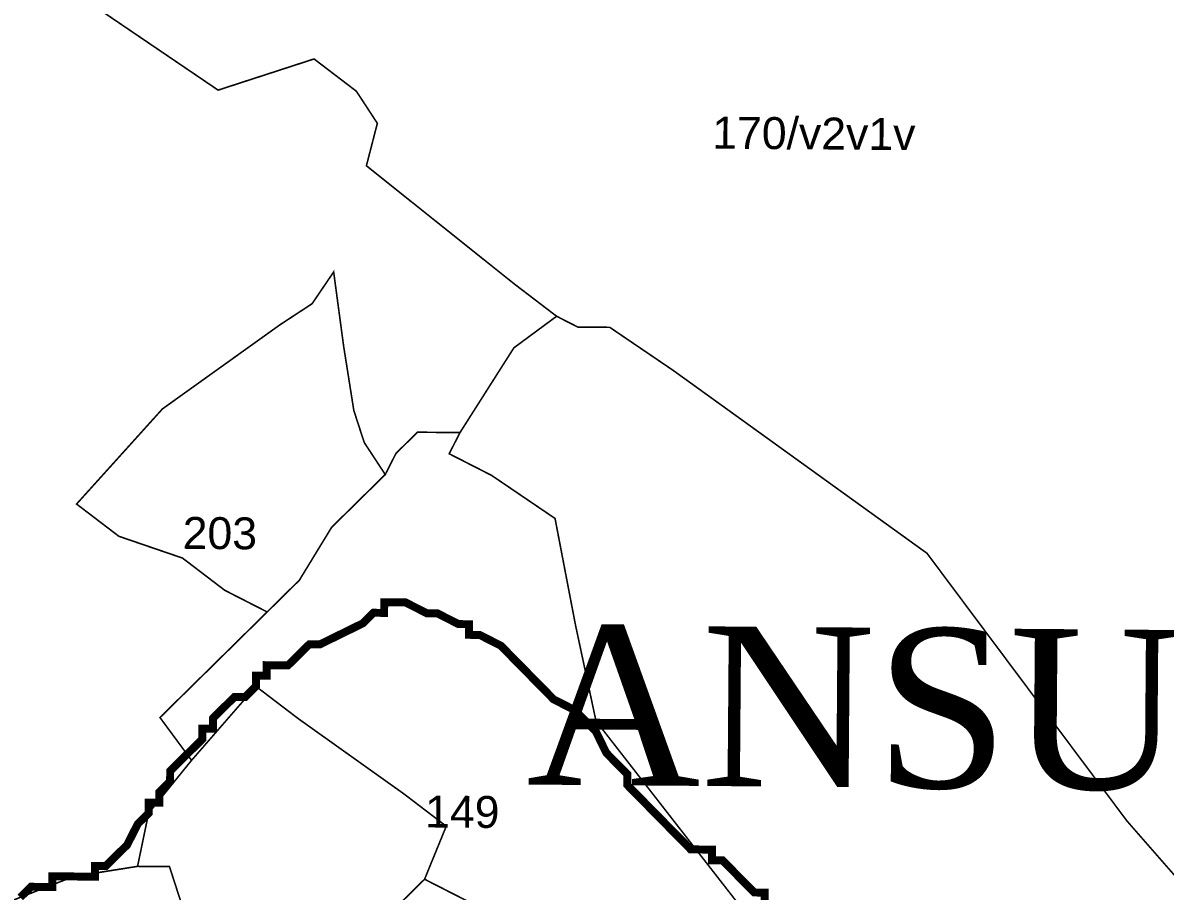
# Model space of a CAD drawing. Header units: metres. Extents: x 317370 to 326712, y 1824935 to 1838812.
# Drawn here: x 325073.9 to 325506.9, y 1831614.3 to 1831943.2 of the extents above; entities that cross this region are included whole.
import ezdxf

# ---------------------------------------------------------------- set-up
doc = ezdxf.new("R2010")
doc.units = ezdxf.units.M
doc.header["$MEASUREMENT"] = 0
for name, color, linetype in [('HAZARDS LINE', 1, 'Continuous'), ('SURVEY NO.', 7, 'Continuous'), ('SURVEY PLOT BOUNDARY', 35, 'Continuous'), ('VILLAGE NAME', 3, 'Continuous')]:
    doc.layers.add(name, color=color, linetype=linetype)
doc.styles.add('PDF Arial', font='arial.ttf')
doc.styles.get("Standard").update_dxf_attribs({"font": 'times.ttf'})

# ---------------------------------------------------------------- blocks, each defined once
blk = doc.blocks.new('81')
at = {"layer": 'HAZARDS LINE', "lineweight": 18, "const_width": 3.02}
blk.add_lwpolyline([(325355.09, 1831609.71), (325355.12, 1831613.74), (325351.09, 1831613.77), (325343.09, 1831621.9), (325339.09, 1831625.96), (325335.06, 1831625.99), (325335.09, 1831630.02), (325327.03, 1831630.09), (325319.03, 1831638.21), (325311.03, 1831646.34), (325307.03, 1831650.4), (325303.03, 1831654.47), (325303.07, 1831658.5), (325295.07, 1831666.62), (325291.1, 1831674.72), (325287.1, 1831678.78), (325283.1, 1831682.84), (325275.07, 1831686.94), (325259.08, 1831703.19), (325255.08, 1831707.25), (325247.05, 1831711.35), (325243.02, 1831711.38), (325243.05, 1831715.41), (325239.02, 1831715.44), (325230.99, 1831719.54), (325226.96, 1831719.57), (325218.93, 1831723.67), (325210.87, 1831723.73), (325210.83, 1831719.7), (325206.8, 1831719.73), (325202.74, 1831715.73), (325186.55, 1831707.79), (325182.52, 1831707.83), (325174.4, 1831699.83), (325166.34, 1831699.89), (325166.31, 1831695.86), (325162.27, 1831695.89), (325162.24, 1831691.86), (325158.18, 1831687.86), (325154.15, 1831687.89), (325150.09, 1831683.89), (325146.02, 1831679.89), (325145.99, 1831675.86), (325141.96, 1831675.89), (325141.93, 1831671.86), (325137.87, 1831667.86), (325133.81, 1831663.86), (325129.74, 1831659.86), (325129.71, 1831655.83), (325125.65, 1831651.83), (325125.62, 1831647.8), (325121.59, 1831647.83), (325121.55, 1831643.8), (325117.49, 1831639.8), (325113.4, 1831631.77), (325105.27, 1831623.77), (325101.24, 1831623.8), (325101.21, 1831619.77), (325085.09, 1831619.9), (325085.06, 1831615.86), (325076.99, 1831615.93), (325072.93, 1831611.93)], dxfattribs=at)
at = {"layer": 'SURVEY PLOT BOUNDARY', "lineweight": 18, "const_width": 0.605}
for points in [[(325524.35, 1831604.34), (325492.38, 1831640.88), (325416.59, 1831742.27), (325320.39, 1831811.56), (325296.34, 1831827.88), (325284.24, 1831827.97), (325276.21, 1831832.07), (325260.19, 1831844.29), (325204.11, 1831889.08), (325208.26, 1831905.17), (325200.3, 1831917.33), (325184.27, 1831929.55), (325147.9, 1831917.74), (325111.81, 1831942.22), (325027.61, 1831999.32)], [(325027.61, 1831999.32), (325111.81, 1831942.22), (325147.9, 1831917.74), (325184.27, 1831929.55), (325200.3, 1831917.33), (325208.26, 1831905.17), (325204.11, 1831889.08), (325260.19, 1831844.29), (325276.21, 1831832.07), (325260, 1831820.1), (325239.59, 1831788.01), (325223.47, 1831788.14), (325215.34, 1831780.14), (325211.25, 1831772.11), (325203.28, 1831784.26), (325199.34, 1831796.39), (325195.5, 1831820.61), (325191.7, 1831848.86), (325183.54, 1831836.83), (325171.38, 1831828.86), (325126.79, 1831796.96), (325094.26, 1831760.93), (325110.29, 1831748.71), (325134.41, 1831740.46), (325150.44, 1831728.24), (325166.5, 1831720.05), (325154.31, 1831708.05), (325138.06, 1831692.05), (325125.87, 1831680.05), (325137.84, 1831663.83), (325121.55, 1831643.8), (325117.37, 1831623.67), (325093.15, 1831619.83), (325052.71, 1831604.02)], [(325366.96, 1831581.39), (325291.13, 1831678.75), (325283.36, 1831715.1), (325275.61, 1831755.47), (325251.55, 1831771.79), (325235.49, 1831779.98), (325239.59, 1831788.01), (325260, 1831820.1), (325276.21, 1831832.07), (325284.24, 1831827.97), (325296.34, 1831827.88), (325320.39, 1831811.56), (325416.59, 1831742.27), (325492.38, 1831640.88), (325524.35, 1831604.34)], [(325242.22, 1831610.6), (325226.16, 1831618.79), (325234.38, 1831638.88), (325218.36, 1831651.1), (325178.27, 1831679.64), (325162.24, 1831691.86), (325137.84, 1831663.83), (325125.87, 1831680.05), (325138.06, 1831692.05), (325154.31, 1831708.05), (325166.5, 1831720.05), (325178.68, 1831732.05), (325190.93, 1831752.11), (325211.25, 1831772.11), (325215.34, 1831780.14), (325223.47, 1831788.14), (325239.59, 1831788.01), (325235.49, 1831779.98), (325251.55, 1831771.79), (325275.61, 1831755.47), (325283.36, 1831715.1), (325291.13, 1831678.75), (325366.96, 1831581.39)], [(325052.71, 1831604.02), (325093.15, 1831619.83), (325117.37, 1831623.67), (325129.46, 1831623.58), (325157.01, 1831538.7), (325168.72, 1831490.22), (325152.6, 1831490.35), (325144.5, 1831486.38), (325128.38, 1831486.51), (325108.16, 1831478.61), (325104.19, 1831486.7), (325088.07, 1831486.83), (325088.14, 1831494.89), (325076.04, 1831494.99), (325071.95, 1831486.95)], [(325218.04, 1831610.79), (325226.16, 1831618.79), (325242.22, 1831610.6)]]:
    blk.add_lwpolyline(points, dxfattribs=at)
for points in [[(325211.25, 1831772.11), (325190.93, 1831752.11), (325178.68, 1831732.05), (325166.5, 1831720.05), (325150.44, 1831728.24), (325134.41, 1831740.46), (325110.29, 1831748.71), (325094.26, 1831760.93), (325126.79, 1831796.96), (325171.38, 1831828.86), (325183.54, 1831836.83), (325191.7, 1831848.86), (325195.5, 1831820.61), (325199.34, 1831796.39), (325203.28, 1831784.26)], [(325226.16, 1831618.79), (325218.04, 1831610.79), (325197.82, 1831602.88), (325173.61, 1831599.04), (325185.6, 1831586.85), (325197.5, 1831562.57), (325209.47, 1831546.35), (325197.31, 1831538.38), (325185.16, 1831530.41), (325181.25, 1831546.57), (325157.01, 1831538.7), (325129.46, 1831623.58), (325117.37, 1831623.67), (325121.55, 1831643.8), (325137.84, 1831663.83), (325162.24, 1831691.86), (325178.27, 1831679.64), (325218.36, 1831651.1), (325234.38, 1831638.88)]]:
    blk.add_lwpolyline(points, close=True, dxfattribs=at)
at = {"layer": 'SURVEY NO.', "char_height": 12.094, "attachment_point": 7, "rotation": 359.5492, "style": 'PDF Arial'}
for s, insert in [('170/v2v1v', (325335.16, 1831895.42)), ('203', (325134.43, 1831743.8)), ('149', (325226.32, 1831638.25))]:
    blk.add_mtext(s, dxfattribs=dict(at, insert=insert))
at = {"layer": 'VILLAGE NAME', "insert": (325264.73, 1831653.76), "char_height": 60.468, "attachment_point": 7, "rotation": 359.5492}
blk.add_mtext('ANSURE', dxfattribs=at)

msp = doc.modelspace()

# ---------------------------------------------------------------- block references
msp.add_blockref('81', (0, 0))

doc.saveas('drawing.dxf')
